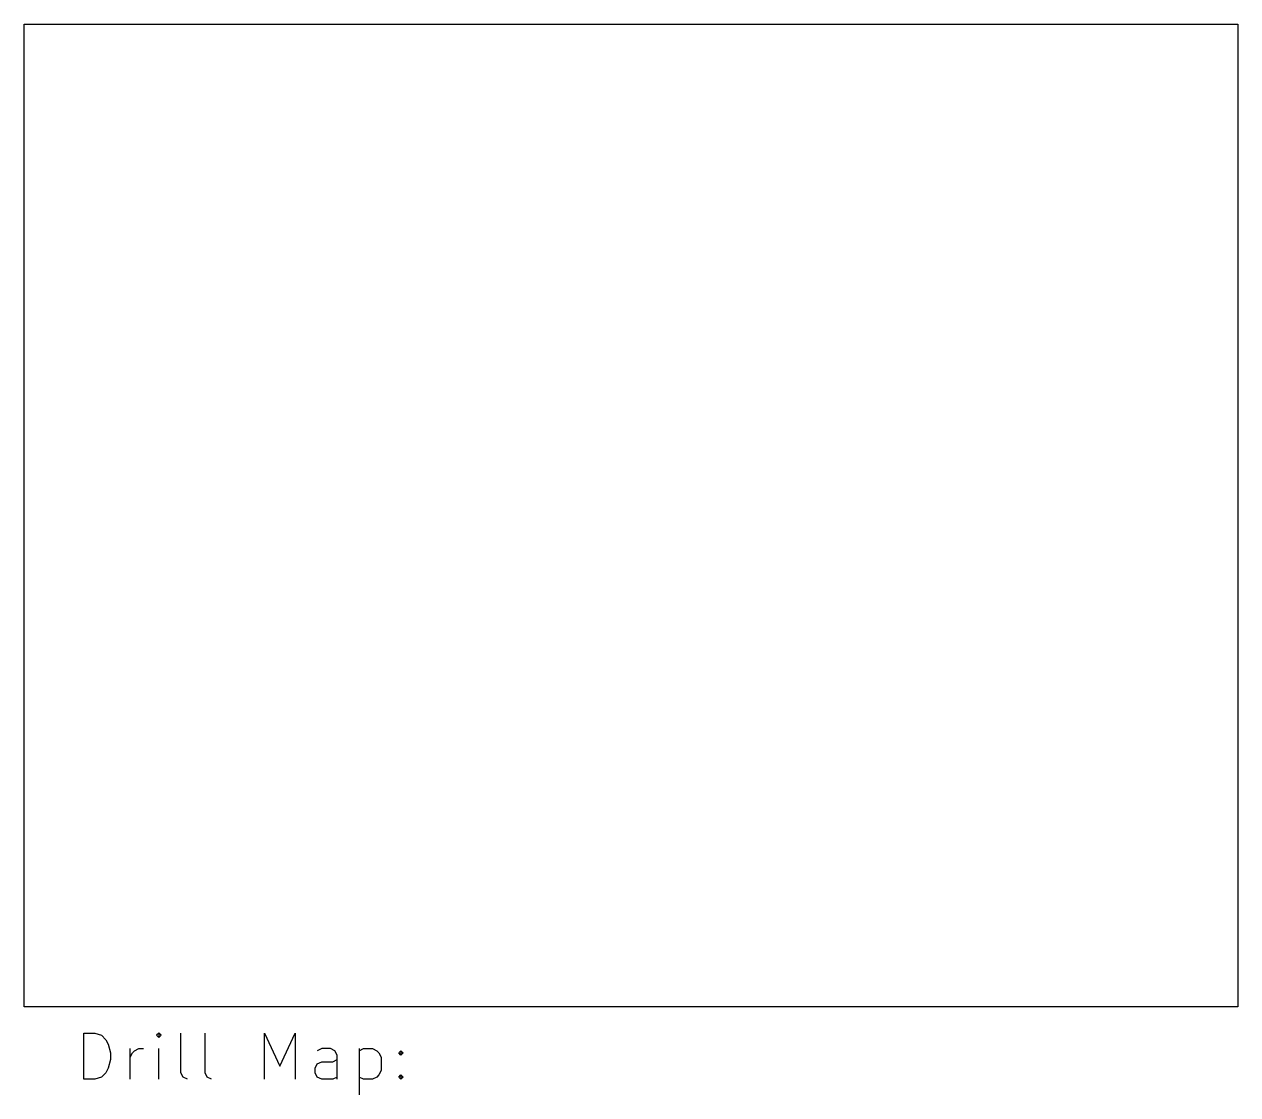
# Model space of a CAD drawing. Extents: x 135 to 187.5, y -113.8 to -67.5.
import ezdxf

# ---------------------------------------------------------------- set-up
doc = ezdxf.new("R2010")
doc.units = 0
doc.layers.add('BLACK', color=7, linetype='CONTINUOUS')

msp = doc.modelspace()

# ---------------------------------------------------------------- linework, layer by layer
at = {"layer": 'BLACK', "linetype": 'CONTINUOUS'}
for p, q in [((135, -67.5), (187.5, -67.5)), ((135, -110), (135, -67.5)), ((187.5, -67.5), (187.5, -110)), ((187.5, -110), (135, -110)), ((137.582768, -113.139838), (137.582768, -111.139838)), ((137.582768, -111.139838), (138.058958, -111.139838)), ((138.058958, -111.139838), (138.344673, -111.235076)), ((138.344673, -111.235076), (138.535149, -111.425552)), ((140.820863, -111.139838), (140.725625, -111.235076)), ((140.725625, -111.235076), (140.820863, -111.330314)), ((140.916101, -111.235076), (140.820863, -111.139838)), ((140.820863, -111.139838), (140.820863, -111.330314)), ((140.820863, -111.330314), (140.916101, -111.235076)), ((141.773244, -112.854123), (141.773244, -111.139838)), ((142.820863, -112.854123), (142.820863, -111.139838)), ((145.392292, -113.139838), (145.392292, -111.139838)), ((145.392292, -111.139838), (146.058959, -112.568409)), ((146.058959, -112.568409), (146.725625, -111.139838)), ((146.725625, -111.139838), (146.725625, -113.139838)), ((138.535149, -111.425552), (138.630387, -111.616028)), ((138.630387, -111.616028), (138.725625, -111.99698)), ((139.582768, -113.139838), (139.582768, -111.806504)), ((139.773244, -111.901742), (139.96372, -111.806504)), ((139.96372, -111.806504), (140.154197, -111.806504)), ((140.820863, -113.139838), (140.820863, -111.806504)), ((147.868482, -111.806504), (147.678006, -111.901742)), ((148.249435, -111.806504), (147.868482, -111.806504)), ((148.439911, -111.901742), (148.249435, -111.806504)), ((149.48753, -111.806504), (149.48753, -113.806504)), ((149.48753, -111.901742), (149.678006, -111.806504)), ((149.678006, -111.806504), (150.058959, -111.806504)), ((150.058959, -111.806504), (150.249435, -111.901742)), ((138.725625, -112.282695), (138.630387, -112.663647)), ((138.725625, -111.99698), (138.725625, -112.282695)), ((139.582768, -112.187457), (139.678006, -111.99698)), ((139.678006, -111.99698), (139.773244, -111.901742)), ((148.344673, -112.377933), (148.535149, -112.282695)), ((148.535149, -112.092219), (148.439911, -111.901742)), ((148.535149, -113.139838), (148.535149, -112.092219)), ((150.249435, -111.901742), (150.344673, -111.99698)), ((150.344673, -111.99698), (150.439911, -112.187457)), ((150.439911, -112.187457), (150.439911, -112.758885)), ((151.201816, -111.99698), (151.297054, -111.901742)), ((151.297054, -112.092219), (151.201816, -111.99698)), ((151.297054, -111.901742), (151.392292, -111.99698)), ((151.297054, -111.901742), (151.297054, -112.092219)), ((151.392292, -111.99698), (151.297054, -112.092219)), ((138.535149, -112.854123), (138.344673, -113.0446)), ((138.630387, -112.663647), (138.535149, -112.854123)), ((141.868482, -113.0446), (141.773244, -112.854123)), ((142.916101, -113.0446), (142.820863, -112.854123)), ((147.582768, -112.663647), (147.678006, -112.473171)), ((147.582768, -112.854123), (147.582768, -112.663647)), ((147.678006, -113.0446), (147.582768, -112.854123)), ((147.678006, -112.473171), (147.868482, -112.377933)), ((147.868482, -112.377933), (148.344673, -112.377933)), ((150.439911, -112.758885), (150.344673, -112.949361)), ((138.058958, -113.139838), (137.582768, -113.139838)), ((138.344673, -113.0446), (138.058958, -113.139838)), ((142.058958, -113.139838), (141.868482, -113.0446)), ((143.106577, -113.139838), (142.916101, -113.0446)), ((147.868482, -113.139838), (147.678006, -113.0446)), ((148.344673, -113.139838), (147.868482, -113.139838)), ((148.535149, -113.0446), (148.344673, -113.139838)), ((149.678006, -113.139838), (149.48753, -113.0446)), ((150.058959, -113.139838), (149.678006, -113.139838)), ((150.249435, -113.0446), (150.058959, -113.139838)), ((150.344673, -112.949361), (150.249435, -113.0446)), ((151.201816, -113.0446), (151.297054, -112.949361)), ((151.297054, -113.139838), (151.201816, -113.0446)), ((151.297054, -112.949361), (151.392292, -113.0446)), ((151.297054, -112.949361), (151.297054, -113.139838)), ((151.392292, -113.0446), (151.297054, -113.139838))]:
    msp.add_line(p, q, dxfattribs=at)

doc.saveas('drawing.dxf')
